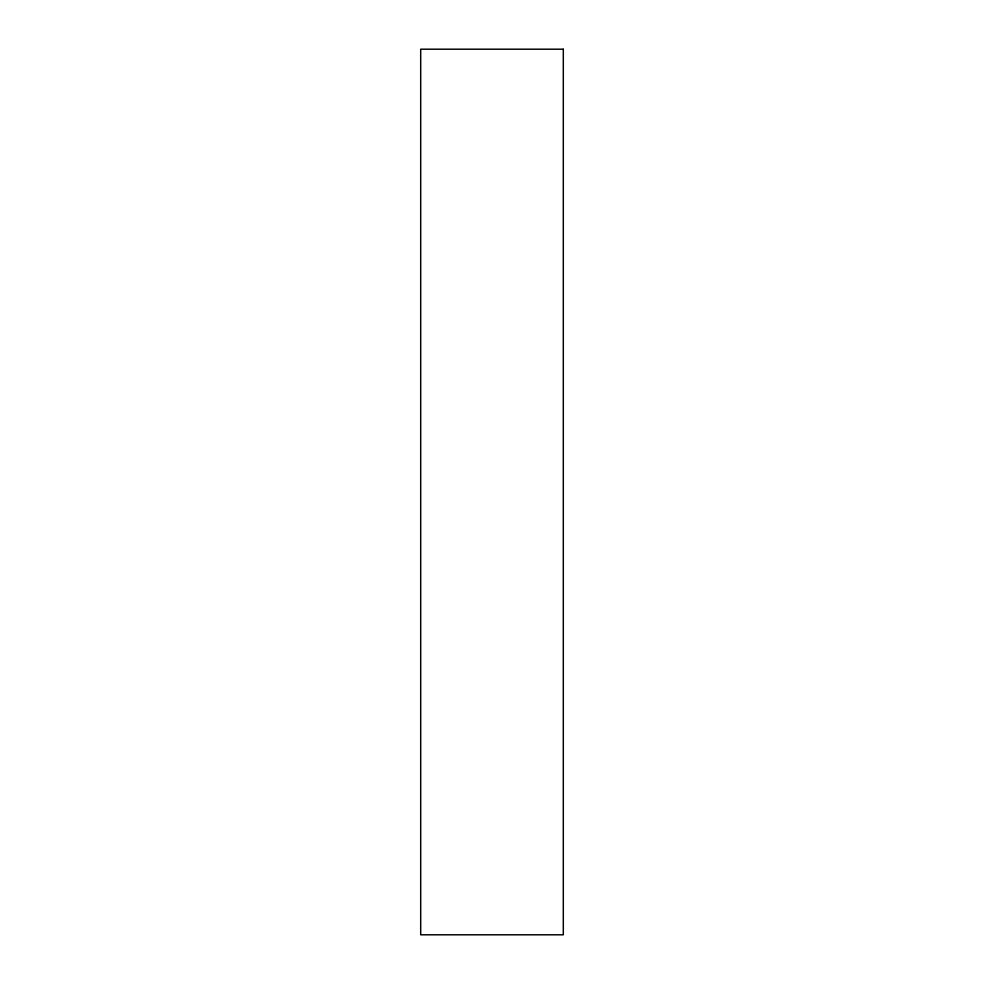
<?xml version="1.0" encoding="UTF-8"?>
<svg xmlns="http://www.w3.org/2000/svg" width="984" height="984" viewBox="0 0 984 984"><rect width="100%" height="100%" fill="white"/><g stroke="black" fill="none" stroke-linecap="round" stroke-linejoin="round"><path stroke-width="1.48" d="M563.303 49.2L420.697 49.2L420.697 934.8L563.303 934.8L563.303 49.2"/></g></svg>
